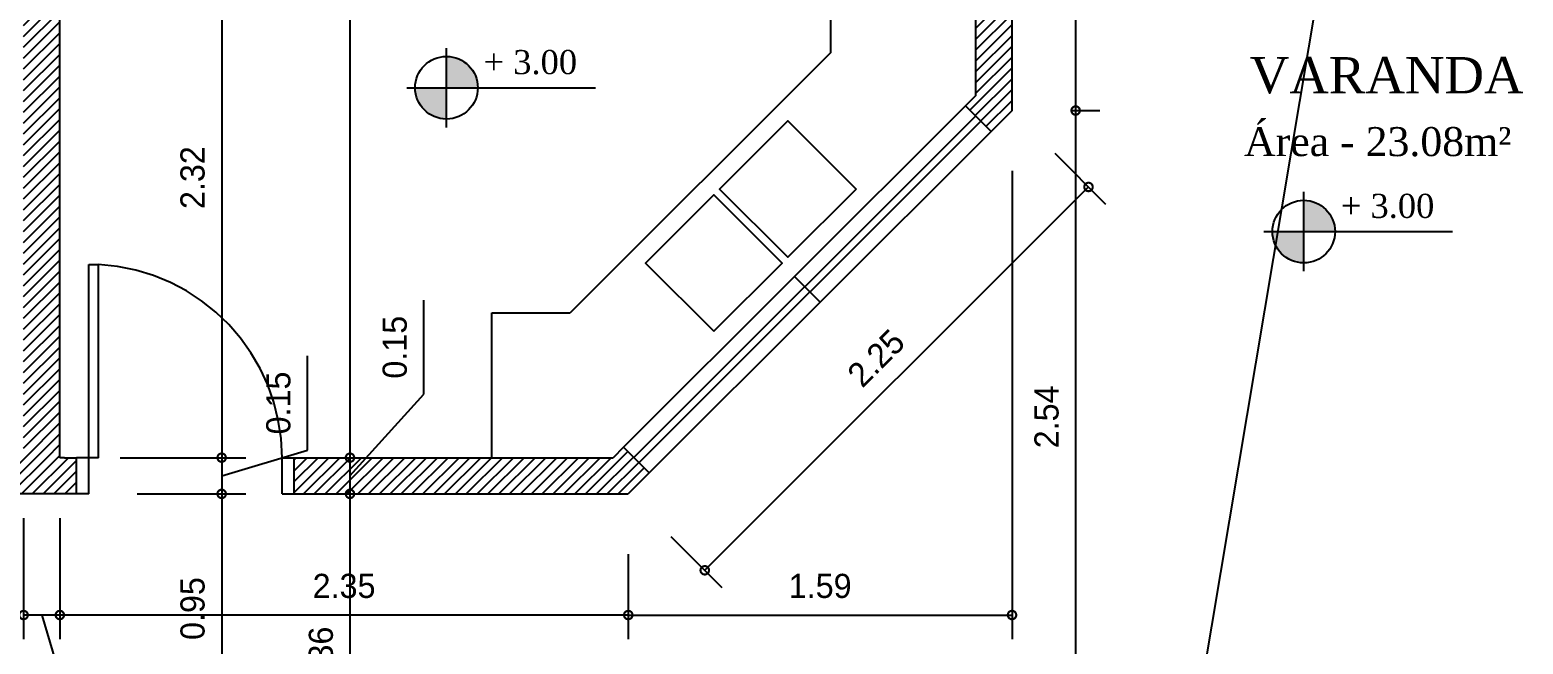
# Model space of a CAD drawing. Extents: x 130 to 509, y 87 to 225.
# Drawn here: x 300.79 to 306.97, y 124.85 to 127.39 of the extents above; entities that cross this region are included whole.
import ezdxf

# ---------------------------------------------------------------- set-up
doc = ezdxf.new("R2010")
doc.units = 0
doc.header["$LTSCALE"] = 7
doc.linetypes.add('HIDDEN', pattern=[0.375, 0.25, -0.125])
doc.layers.get('0').update_dxf_attribs({"linetype": 'CONTINUOUS'})
doc.layers.get('DEFPOINTS').update_dxf_attribs({"linetype": 'CONTINUOUS'})
for name, color, linetype in [('01', 7, 'CONTINUOUS'), ('03', 3, 'CONTINUOUS'), ('06', 6, 'CONTINUOUS'), ('20', 2, 'CONTINUOUS'), ('20T', 2, 'HIDDEN'), ('40', 4, 'CONTINUOUS'), ('COTAS', 7, 'CONTINUOUS'), ('TEXTO', 3, 'CONTINUOUS')]:
    doc.layers.add(name, color=color, linetype=linetype)
doc.styles.add('TIMES', font='times.ttf')
doc.dimstyles.get("Standard").update_dxf_attribs({"dimtxt": 0.18, "dimasz": 0.18, "dimexe": 0.18, "dimexo": 0.0625, "dimgap": 0.09, "dimtad": 0, "dimtih": 1, "dimtoh": 1, "dimdec": 4, "dimzin": 0, "dimdsep": 46, "dimtxsty": 'Standard', "dimcen": 0.09, "dimadec": 0, "dimazin": 0, "dimtfac": 1, "dimtdec": 4, "dimtofl": 0, "dimtmove": 0, "dimatfit": 3, "dimfxl": 1, "dimtolj": 1, "dimtzin": 0, "dimarcsym": 0})
pattern_1 = [(45, (0, -11.625876), (-0.0224506403, 0.0224506403), [])]

# ---------------------------------------------------------------- blocks, each defined once
blk = doc.blocks.new('_DOTSMALL')
at = {"color": 0, "linetype": 'ByBlock', "const_width": 0.5}
blk.add_lwpolyline([(-0.0625, 0, 1), (0.0625, 0, 1)], format="xyb", close=True, dxfattribs=at)
blk = doc.blocks.new('*D95')
at = {"layer": 'COTAS', "color": 0}
for p, q in [((301.5882, 127.9382), (301.5882, 125.6182)), ((301.1685, 125.6182), (301.6882, 125.6182))]:
    blk.add_line(p, q, dxfattribs=at)
at = {"layer": 'DEFPOINTS', "color": 0}
for p in [(300.7685, 127.9382), (300.9185, 125.6182), (301.5882, 125.6182)]:
    blk.add_point(p, dxfattribs=at)
at = {"layer": 'COTAS', "color": 0, "xscale": 0.07, "yscale": 0.07, "zscale": 0.07}
for p, rotation in [((301.5882, 127.9382), 90), ((301.5882, 125.6182), 270)]:
    blk.add_blockref('_DOTSMALL', p, dxfattribs=dict(at, rotation=rotation))
at = {"layer": 'COTAS', "color": 2, "insert": (301.4682, 126.7782), "char_height": 0.1, "attachment_point": 5, "rotation": 90}
blk.add_mtext('\\A1;2.32', dxfattribs=at)
blk = doc.blocks.new('*D96')
at = {"layer": 'COTAS', "color": 0}
for p, q in [((301.9432, 125.6497), (301.9432, 126.0397)), ((301.5882, 125.5432), (301.9432, 125.6497)), ((301.5882, 125.6182), (301.5882, 125.4682)), ((301.2379, 125.4682), (301.6882, 125.4682))]:
    blk.add_line(p, q, dxfattribs=at)
at = {"layer": 'DEFPOINTS', "color": 0}
for p in [(300.9185, 125.6182), (300.9879, 125.4682), (301.5882, 125.4682)]:
    blk.add_point(p, dxfattribs=at)
at = {"layer": 'COTAS', "color": 0, "xscale": 0.07, "yscale": 0.07, "zscale": 0.07}
for p, rotation in [((301.5882, 125.6182), 90), ((301.5882, 125.4682), 270)]:
    blk.add_blockref('_DOTSMALL', p, dxfattribs=dict(at, rotation=rotation))
at = {"layer": 'COTAS', "color": 2, "insert": (301.8232, 125.8447), "char_height": 0.1, "attachment_point": 5, "rotation": 90}
blk.add_mtext('\\A1;0.15', dxfattribs=at)
blk = doc.blocks.new('*D97')
at = {"color": 0, "linetype": 'ByBlock'}
for p, q in [((300.9185, 136.9941), (300.9185, 136.4923)), ((303.2706, 136.8441), (303.2706, 136.4923)), ((303.2706, 136.5923), (300.9185, 136.5923))]:
    blk.add_line(p, q, dxfattribs=at)
at = {"layer": 'DEFPOINTS', "color": 0, "linetype": 'ByBlock'}
for p in [(300.9185, 137.2441), (303.2706, 137.0941), (300.9185, 136.5923)]:
    blk.add_point(p, dxfattribs=at)
at = {"color": 0, "linetype": 'ByBlock', "xscale": 0.07, "yscale": 0.07, "zscale": 0.07, "rotation": 180}
blk.add_blockref('_DOTSMALL', (300.9185, 136.5923), dxfattribs=at)
at = {"color": 0, "linetype": 'ByBlock', "xscale": 0.07, "yscale": 0.07, "zscale": 0.07}
blk.add_blockref('_DOTSMALL', (303.2706, 136.5923), dxfattribs=at)
at = {"color": 2, "linetype": 'ByBlock', "insert": (302.0946, 136.7123), "char_height": 0.1, "attachment_point": 5}
blk.add_mtext('\\A1;2.35', dxfattribs=at)
blk = doc.blocks.new('*D98')
at = {"layer": 'COTAS', "color": 0}
for p, q in [((300.7685, 125.3682), (300.7685, 124.8664)), ((300.9185, 124.9664), (300.7685, 124.9664)), ((300.8435, 124.9664), (300.95, 124.6114)), ((300.95, 124.6114), (301.34, 124.6114))]:
    blk.add_line(p, q, dxfattribs=at)
at = {"layer": 'DEFPOINTS', "color": 0}
for p in [(300.7685, 125.6182), (300.9185, 125.6182), (300.7685, 124.9664)]:
    blk.add_point(p, dxfattribs=at)
at = {"layer": 'COTAS', "color": 0, "xscale": 0.07, "yscale": 0.07, "zscale": 0.07, "rotation": 180}
blk.add_blockref('_DOTSMALL', (300.7685, 124.9664), dxfattribs=at)
at = {"layer": 'COTAS', "color": 0, "xscale": 0.07, "yscale": 0.07, "zscale": 0.07}
blk.add_blockref('_DOTSMALL', (300.9185, 124.9664), dxfattribs=at)
at = {"layer": 'COTAS', "color": 2, "insert": (301.145, 124.7314), "char_height": 0.1, "attachment_point": 5}
blk.add_mtext('\\A1;0.15', dxfattribs=at)
blk = doc.blocks.new('*D111')
at = {"layer": 'COTAS', "color": 0}
for p, q in [((304.8585, 126.8061), (304.8585, 124.8664)), ((303.2706, 124.9664), (304.8585, 124.9664))]:
    blk.add_line(p, q, dxfattribs=at)
at = {"layer": 'DEFPOINTS', "color": 0}
for p in [(304.8585, 127.0561), (303.2706, 125.4682), (304.8585, 124.9664)]:
    blk.add_point(p, dxfattribs=at)
at = {"layer": 'COTAS', "color": 0, "xscale": 0.07, "yscale": 0.07, "zscale": 0.07, "rotation": 180}
blk.add_blockref('_DOTSMALL', (303.2706, 124.9664), dxfattribs=at)
at = {"layer": 'COTAS', "color": 0, "xscale": 0.07, "yscale": 0.07, "zscale": 0.07}
blk.add_blockref('_DOTSMALL', (304.8585, 124.9664), dxfattribs=at)
at = {"layer": 'COTAS', "color": 2, "insert": (304.0646, 125.0864), "char_height": 0.1, "attachment_point": 5}
blk.add_mtext('\\A1;1.59', dxfattribs=at)
blk = doc.blocks.new('*D112')
at = {"color": 0, "linetype": 'ByBlock'}
for p, q in [((305.0353, 138.5052), (305.2457, 138.2947)), ((303.5871, 136.7776), (305.175, 138.3655)), ((303.4474, 136.9173), (303.6578, 136.7069))]:
    blk.add_line(p, q, dxfattribs=at)
at = {"layer": 'DEFPOINTS', "color": 0, "linetype": 'ByBlock'}
for p in [(304.8585, 138.682), (305.175, 138.3655), (303.2706, 137.0941)]:
    blk.add_point(p, dxfattribs=at)
at = {"color": 0, "linetype": 'ByBlock', "xscale": 0.07, "yscale": 0.07, "zscale": 0.07}
for p, rotation in [((305.175, 138.3655), 45.00000000000053), ((303.5871, 136.7776), 225.0000000000005)]:
    blk.add_blockref('_DOTSMALL', p, dxfattribs=dict(at, rotation=rotation))
at = {"color": 2, "linetype": 'ByBlock', "insert": (304.2962, 137.6564), "char_height": 0.1, "attachment_point": 5, "rotation": 45}
blk.add_mtext('\\A1;2.25', dxfattribs=at)
blk = doc.blocks.new('*D191')
at = {"layer": 'COTAS', "color": 0}
for p, q in [((305.1218, 130.0882), (305.1218, 127.0561)), ((305.1085, 127.0561), (305.2218, 127.0561))]:
    blk.add_line(p, q, dxfattribs=at)
at = {"layer": 'DEFPOINTS', "color": 0}
for p in [(305.1548, 130.0882), (304.8585, 127.0561), (305.1218, 127.0561)]:
    blk.add_point(p, dxfattribs=at)
at = {"layer": 'COTAS', "color": 0, "xscale": 0.07, "yscale": 0.07, "zscale": 0.07}
for p, rotation in [((305.1218, 130.0882), 90), ((305.1218, 127.0561), 270)]:
    blk.add_blockref('_DOTSMALL', p, dxfattribs=dict(at, rotation=rotation))
at = {"layer": 'COTAS', "color": 2, "insert": (305.0018, 128.5721), "char_height": 0.1, "attachment_point": 5, "rotation": 90}
blk.add_mtext('\\A1;3.03', dxfattribs=at)
blk = doc.blocks.new('*D192')
at = {"layer": 'COTAS', "color": 0}
for p, q in [((305.1218, 127.0561), (305.1218, 124.5182)), ((305.1085, 124.5182), (305.2218, 124.5182))]:
    blk.add_line(p, q, dxfattribs=at)
at = {"layer": 'DEFPOINTS', "color": 0}
for p in [(304.8585, 127.0561), (304.8585, 124.5182), (305.1218, 124.5182)]:
    blk.add_point(p, dxfattribs=at)
at = {"layer": 'COTAS', "color": 0, "xscale": 0.07, "yscale": 0.07, "zscale": 0.07}
for p, rotation in [((305.1218, 127.0561), 90), ((305.1218, 124.5182), 270)]:
    blk.add_blockref('_DOTSMALL', p, dxfattribs=dict(at, rotation=rotation))
at = {"layer": 'COTAS', "color": 2, "insert": (305.0018, 125.7871), "char_height": 0.1, "attachment_point": 5, "rotation": 90}
blk.add_mtext('\\A1;2.54', dxfattribs=at)
blk = doc.blocks.new('*D241')
at = {"layer": '01', "color": 0}
for p, q in [((301.5882, 125.4682), (301.5882, 124.5182)), ((301.6326, 124.5182), (301.6882, 124.5182))]:
    blk.add_line(p, q, dxfattribs=at)
at = {"layer": 'DEFPOINTS', "color": 0}
for p in [(300.9879, 125.4682), (301.3826, 124.5182), (301.5882, 124.5182)]:
    blk.add_point(p, dxfattribs=at)
at = {"layer": '01', "color": 0, "xscale": 0.07, "yscale": 0.07, "zscale": 0.07}
for p, rotation in [((301.5882, 125.4682), 90), ((301.5882, 124.5182), 270)]:
    blk.add_blockref('_DOTSMALL', p, dxfattribs=dict(at, rotation=rotation))
at = {"layer": '01', "color": 2, "insert": (301.4682, 124.9932), "char_height": 0.1, "attachment_point": 5, "rotation": 90}
blk.add_mtext('\\A1;0.95', dxfattribs=at)
blk = doc.blocks.new('*D253')
at = {"layer": 'COTAS', "color": 0}
for p, q in [((302.1191, 130.0882), (302.1191, 125.6182)), ((301.9614, 125.6182), (302.0191, 125.6182))]:
    blk.add_line(p, q, dxfattribs=at)
at = {"layer": 'DEFPOINTS', "color": 0}
for p in [(301.8685, 130.0882), (302.1191, 125.6182), (302.2114, 125.6182)]:
    blk.add_point(p, dxfattribs=at)
at = {"layer": 'COTAS', "color": 0, "xscale": 0.07, "yscale": 0.07, "zscale": 0.07}
for p, rotation in [((302.1191, 130.0882), 90), ((302.1191, 125.6182), 270)]:
    blk.add_blockref('_DOTSMALL', p, dxfattribs=dict(at, rotation=rotation))
at = {"layer": 'COTAS', "color": 2, "insert": (301.9991, 127.8532), "char_height": 0.1, "attachment_point": 5, "rotation": 90}
blk.add_mtext('\\A1;4.47', dxfattribs=at)
blk = doc.blocks.new('*D254')
at = {"layer": 'COTAS', "color": 0}
for p, q in [((302.4248, 125.8807), (302.4248, 126.2707)), ((302.1191, 125.5432), (302.4248, 125.8807)), ((302.1191, 125.6182), (302.1191, 125.4682)), ((301.9614, 125.4682), (302.0191, 125.4682))]:
    blk.add_line(p, q, dxfattribs=at)
at = {"layer": 'DEFPOINTS', "color": 0}
for p in [(302.2114, 125.6182), (302.1191, 125.4682), (302.2114, 125.4682)]:
    blk.add_point(p, dxfattribs=at)
at = {"layer": 'COTAS', "color": 0, "xscale": 0.07, "yscale": 0.07, "zscale": 0.07}
for p, rotation in [((302.1191, 125.6182), 90), ((302.1191, 125.4682), 270)]:
    blk.add_blockref('_DOTSMALL', p, dxfattribs=dict(at, rotation=rotation))
at = {"layer": 'COTAS', "color": 2, "insert": (302.3048, 126.0757), "char_height": 0.1, "attachment_point": 5, "rotation": 90}
blk.add_mtext('\\A1;0.15', dxfattribs=at)
blk = doc.blocks.new('*D255')
at = {"layer": 'COTAS', "color": 0}
for p, q in [((302.1191, 125.4682), (302.1191, 124.1082)), ((302.3466, 124.1082), (302.2191, 124.1082))]:
    blk.add_line(p, q, dxfattribs=at)
at = {"layer": 'DEFPOINTS', "color": 0}
for p in [(302.2114, 125.4682), (302.0966, 124.1082), (302.1191, 124.1082)]:
    blk.add_point(p, dxfattribs=at)
at = {"layer": 'COTAS', "color": 0, "xscale": 0.07, "yscale": 0.07, "zscale": 0.07}
for p, rotation in [((302.1191, 125.4682), 90), ((302.1191, 124.1082), 270)]:
    blk.add_blockref('_DOTSMALL', p, dxfattribs=dict(at, rotation=rotation))
at = {"layer": 'COTAS', "color": 2, "insert": (301.9991, 124.7882), "char_height": 0.1, "attachment_point": 5, "rotation": 90}
blk.add_mtext('\\A1;1.36', dxfattribs=at)

msp = doc.modelspace()

# ---------------------------------------------------------------- hatches: boundary and pattern name
at = {"layer": '01'}
h = msp.add_hatch(color=256, dxfattribs=at)
h.paths.add_polyline_path([(302.5184, 127.2801), (302.5184, 127.1506), (302.648, 127.1506, 0.414214)])
h.paths.add_polyline_path([(302.5184, 127.1506), (302.3889, 127.1506, 0.414214), (302.5184, 127.021)])
h = msp.add_hatch(color=256, dxfattribs=at)
h.paths.add_polyline_path([(306.0656, 126.6843), (306.0656, 126.5547), (306.1952, 126.5547, 0.414214)])
h.paths.add_polyline_path([(306.0656, 126.5547), (305.936, 126.5547, 0.414214), (306.0656, 126.4252)])
at = {"layer": 'COTAS'}
h = msp.add_hatch(dxfattribs=at)
h.set_pattern_fill('ANSI31', color=256, scale=0.01, style=0)
h.set_pattern_definition(pattern_1)
h.paths.add_polyline_path([(300.9685, 130.2382), (299.4785, 130.2382), (299.4785, 130.0882), (300.7685, 130.0882), (300.7685, 128.0882), (300.1585, 128.0882), (300.1585, 127.9382), (300.7685, 127.9382), (300.7685, 125.6182), (300.9185, 125.6182), (300.9185, 130.0882), (300.9685, 130.0882)])
h = msp.add_hatch(dxfattribs=at)
h.set_pattern_fill('ANSI31', color=256, scale=0.01, style=0)
h.set_pattern_definition(pattern_1)
h.paths.add_polyline_path([(304.8585, 130.0882), (304.7085, 130.0882), (304.7085, 127.1182), (304.6656, 127.0753), (304.7717, 126.9693), (304.8585, 127.0561)])
h = msp.add_hatch(dxfattribs=at)
h.set_pattern_fill('ANSI31', color=256, scale=0.01, style=0)
h.set_pattern_definition(pattern_1)
h.paths.add_polyline_path([(300.9879, 125.6182), (300.6135, 125.6182), (300.6135, 125.4682), (300.9879, 125.4682)])
h.paths.add_polyline_path([(299.6135, 125.6182), (299.4585, 125.6182), (299.4585, 125.4682), (299.6135, 125.4682)])
h = msp.add_hatch(dxfattribs=at)
h.set_pattern_fill('ANSI31', color=256, scale=0.01, style=0)
h.set_pattern_definition(pattern_1)
h.paths.add_polyline_path([(301.8879, 125.6182), (301.8879, 125.4682), (303.2706, 125.4682), (303.3575, 125.555), (303.2514, 125.6611), (303.2085, 125.6182)])

# ---------------------------------------------------------------- linework, layer by layer
at = {"layer": '03'}
for p, q in [((304.708, 127.0329), (303.2938, 125.6187)), ((304.7292, 127.0117), (303.315, 125.5975))]:
    msp.add_line(p, q, dxfattribs=at)
at = {"layer": '06'}
for p, q in [((300.9185, 125.6182), (300.9185, 130.0882)), ((304.7085, 127.1182), (304.7085, 130.0882)), ((304.8585, 127.0561), (304.8585, 130.0882)), ((304.7085, 127.1182), (304.6656, 127.0753)), ((304.7717, 126.9693), (304.6656, 127.0753)), ((304.6656, 127.0753), (304.7717, 126.9693)), ((304.8585, 127.0561), (304.7717, 126.9693)), ((300.9379, 125.6182), (300.9185, 125.6182)), ((300.9379, 125.6182), (300.9879, 125.6182)), ((300.9879, 125.4682), (300.9879, 125.6182)), ((301.8879, 125.6182), (303.2085, 125.6182)), ((301.8879, 125.4682), (301.8879, 125.6182)), ((303.2514, 125.6611), (303.2085, 125.6182)), ((303.3575, 125.555), (303.2514, 125.6611)), ((303.2514, 125.6611), (303.3575, 125.555)), ((303.3575, 125.555), (303.2706, 125.4682)), ((300.9879, 125.4682), (300.6135, 125.4682)), ((301.8879, 125.4682), (303.2706, 125.4682))]:
    msp.add_line(p, q, dxfattribs=at)
at = {"layer": '20'}
for p, q in [((304.1085, 127.296), (304.1085, 128.0235)), ((302.5184, 126.9859), (302.5184, 127.3152)), ((304.1085, 127.296), (303.0307, 126.2182)), ((302.3538, 127.1506), (303.1345, 127.1506)), ((304.6656, 127.0753), (303.2514, 125.6611)), ((304.7717, 126.9693), (303.3575, 125.555)), ((300.9185, 125.6182), (300.9185, 126.8182)), ((306.0656, 126.3901), (306.0656, 126.7194)), ((305.9009, 126.5547), (306.6817, 126.5547)), ((301.0379, 126.4182), (301.0779, 126.4182)), ((303.9585, 126.3682), (304.0646, 126.2621)), ((302.7059, 126.2182), (303.0307, 126.2182)), ((302.7059, 125.6182), (302.7059, 126.2182))]:
    msp.add_line(p, q, dxfattribs=at)
for points in [[(304.214, 126.731), (303.9311, 126.4481), (303.6483, 126.731), (303.9311, 127.0138)], [(303.6246, 126.1416), (303.9074, 126.4245), (303.6246, 126.7073), (303.3418, 126.4245)]]:
    msp.add_lwpolyline(points, close=True, dxfattribs=at)
for centre in [(302.5184, 127.1506), (306.0656, 126.5547)]:
    msp.add_circle(centre, 0.1296, dxfattribs=at)
at = {"layer": '20T'}
msp.add_arc((301.036, 125.6174), 0.8019, 0.05524, 87.00716, dxfattribs=at)
at = {"layer": '40'}
for p, q in [((301.0379, 125.4682), (301.0379, 126.4182)), ((301.0779, 125.6182), (301.0779, 126.4182)), ((301.0779, 125.6182), (300.9879, 125.6182)), ((301.8379, 125.4682), (301.8379, 125.6182)), ((301.8379, 125.6182), (301.8879, 125.6182)), ((301.0379, 125.4682), (300.9879, 125.4682)), ((301.8379, 125.4682), (301.8879, 125.4682))]:
    msp.add_line(p, q, dxfattribs=at)

# ---------------------------------------------------------------- texts
at = {"layer": 'TEXTO', "style": 'TIMES'}
for s, height, p in [('+ 3.00', 0.1, (302.6716, 127.207)), ('VARANDA', 0.15, (305.8423, 127.1276)), ('Área - 23.08m²', 0.12, (305.8185, 126.8675)), ('+ 3.00', 0.1, (306.2187, 126.6112))]:
    msp.add_text(s, height=height, dxfattribs=at).set_placement(p)

# ---------------------------------------------------------------- dimensions: what is measured, and where the dimension line sits
at = {"layer": '01'}
dim = msp.add_linear_dim(base=(301.5882, 124.5182), p1=(300.9879, 125.4682), p2=(301.3826, 124.5182), angle=90, dimstyle='Standard', override={"dimtxt": 0.1, "dimasz": 0.07, "dimexe": 0.1, "dimexo": 0.25, "dimgap": 0.07, "dimtad": 1, "dimtih": 0, "dimtoh": 0, "dimdec": 2, "dimzin": 8, "dimblk1": 'DOTSMALL', "dimblk2": 'DOTSMALL', "dimsah": 1, "dimcen": -0.1, "dimse1": 1, "dimclrt": 2, "dimtdec": 2, "dimtofl": 1, "dimtmove": 1}, dxfattribs=at)
dim.commit()
dim.dimension.update_dxf_attribs({"geometry": '*D241', "text_midpoint": (301.4682, 124.9932)})
at = {"layer": 'COTAS'}
for base, p1, p2, picture, middle in [((302.1191, 125.6182), (301.8685, 130.0882), (302.2114, 125.6182), '*D253', (301.9991, 127.8532)), ((305.1218, 127.0561), (305.1548, 130.0882), (304.8585, 127.0561), '*D191', (305.0018, 128.5721)), ((301.5882, 125.6182), (300.7685, 127.9382), (300.9185, 125.6182), '*D95', (301.4682, 126.7782)), ((305.1218, 124.5182), (304.8585, 127.0561), (304.8585, 124.5182), '*D192', (305.0018, 125.7871)), ((301.5882, 125.4682), (300.9185, 125.6182), (300.9879, 125.4682), '*D96', (301.8232, 125.7197)), ((302.1191, 124.1082), (302.2114, 125.4682), (302.0966, 124.1082), '*D255', (301.9991, 124.7882))]:
    dim = msp.add_linear_dim(base=base, p1=p1, p2=p2, angle=90, dimstyle='Standard', override={"dimtxt": 0.1, "dimasz": 0.07, "dimexe": 0.1, "dimexo": 0.25, "dimgap": 0.07, "dimtad": 1, "dimtih": 0, "dimtoh": 0, "dimdec": 2, "dimzin": 8, "dimblk1": 'DOTSMALL', "dimblk2": 'DOTSMALL', "dimsah": 1, "dimcen": -0.1, "dimse1": 1, "dimclrt": 2, "dimtdec": 2, "dimtofl": 1, "dimtmove": 1}, dxfattribs=at)
    dim.commit()
    dim.dimension.update_dxf_attribs({"geometry": picture, "text_midpoint": middle})
for base, p1, p2, picture, middle in [((304.8585, 124.9664), (303.2706, 125.4682), (304.8585, 127.0561), '*D111', (304.0646, 125.0864)), ((300.7685, 124.9664), (300.9185, 125.6182), (300.7685, 125.6182), '*D98', (301.02, 124.7314))]:
    dim = msp.add_linear_dim(base=base, p1=p1, p2=p2, dimstyle='Standard', override={"dimtxt": 0.1, "dimasz": 0.07, "dimexe": 0.1, "dimexo": 0.25, "dimgap": 0.07, "dimtad": 1, "dimtih": 0, "dimtoh": 0, "dimdec": 2, "dimzin": 8, "dimblk1": 'DOTSMALL', "dimblk2": 'DOTSMALL', "dimsah": 1, "dimcen": -0.1, "dimse1": 1, "dimclrt": 2, "dimtdec": 2, "dimtofl": 1, "dimtmove": 1}, dxfattribs=at)
    dim.commit()
    dim.dimension.update_dxf_attribs({"geometry": picture, "text_midpoint": middle})
dim = msp.add_aligned_dim(p1=(303.2706, 125.4682), p2=(304.8585, 127.0561), distance=-0.4476, dimstyle='Standard', override={"dimtxt": 0.1, "dimasz": 0.07, "dimexe": 0.1, "dimexo": 0.25, "dimgap": 0.07, "dimtad": 1, "dimtih": 0, "dimtoh": 0, "dimdec": 2, "dimzin": 8, "dimblk1": 'DOTSMALL', "dimblk2": 'DOTSMALL', "dimsah": 1, "dimcen": -0.1, "dimclrt": 2, "dimtdec": 2, "dimtofl": 1}, dxfattribs=at)
dim.commit()
dim.dimension.update_dxf_attribs({"geometry": '*D112', "text_midpoint": (304.2962, 126.0305), "insert": (0, -11.6259)})
dim = msp.add_linear_dim(base=(302.1191, 125.4682), p1=(302.2114, 125.6182), p2=(302.2114, 125.4682), angle=90, dimstyle='Standard', override={"dimtxt": 0.1, "dimasz": 0.07, "dimexe": 0.1, "dimexo": 0.25, "dimgap": 0.07, "dimtad": 1, "dimtih": 0, "dimtoh": 0, "dimdec": 2, "dimzin": 8, "dimblk1": 'DOTSMALL', "dimblk2": 'DOTSMALL', "dimsah": 1, "dimcen": -0.1, "dimse1": 1, "dimclrt": 2, "dimtdec": 2, "dimtofl": 1, "dimtmove": 1}, dxfattribs=at)
dim.commit()
dim.dimension.update_dxf_attribs({"geometry": '*D254', "text_midpoint": (302.4248, 125.9507), "dimtype": 160})
dim = msp.add_linear_dim(base=(300.9185, 124.9664), p1=(303.2706, 125.4682), p2=(300.9185, 125.6182), dimstyle='Standard', override={"dimtxt": 0.1, "dimasz": 0.07, "dimexe": 0.1, "dimexo": 0.25, "dimgap": 0.07, "dimtad": 1, "dimtih": 0, "dimtoh": 0, "dimdec": 2, "dimzin": 8, "dimblk1": 'DOTSMALL', "dimblk2": 'DOTSMALL', "dimsah": 1, "dimcen": -0.1, "dimclrt": 2, "dimtdec": 2, "dimtofl": 1}, dxfattribs=at)
dim.commit()
dim.dimension.update_dxf_attribs({"geometry": '*D97', "text_midpoint": (302.0946, 125.0864), "insert": (0, -11.6259)})

# ---------------------------------------------------------------- leaders
at = {"layer": 'COTAS', "annotation_type": 0, "has_hookline": 1, "hookline_direction": 1, "text_width": 3.9429}
msp.add_leader([(306.2249, 128.1464), (305.4075, 123.2741), (305.3375, 123.2741)], dimstyle='Standard', override={"dimtxt": 0.1, "dimasz": 0.07, "dimexe": 0.1, "dimexo": 0.25, "dimgap": 0.07, "dimtad": 1, "dimtih": 0, "dimtoh": 0, "dimdec": 2, "dimzin": 8, "dimcen": -0.1, "dimclrt": 2, "dimtdec": 2, "dimtofl": 1, "dimldrblk": 'DOTSMALL'}, dxfattribs=at)

doc.saveas('drawing.dxf')
